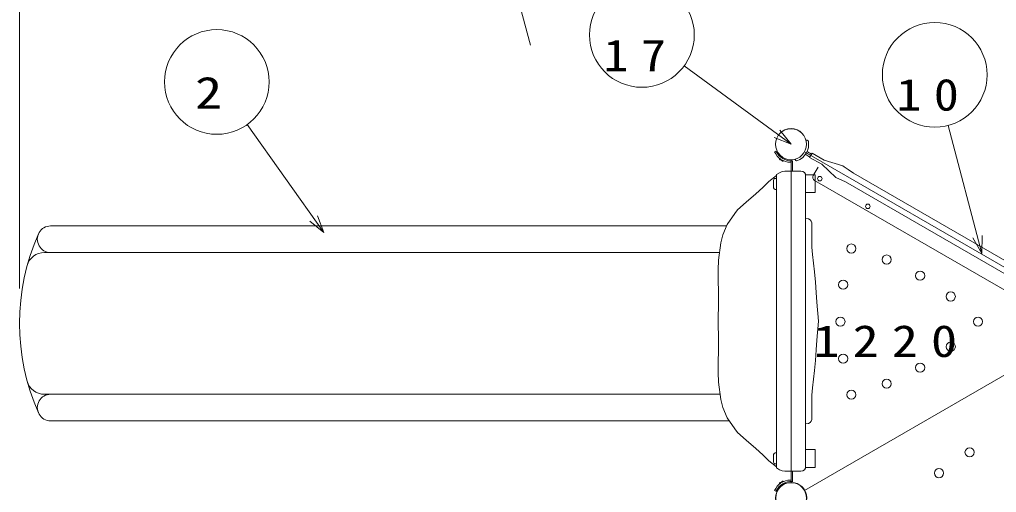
# Model space of a CAD drawing. Units: millimetres on the paper. Extents: x 0 to 420, y -594 to 297.
# Drawn here: x 83.61 to 130.24, y 167.29 to 189.89 of the extents above; entities that cross this region are included whole.
import ezdxf
from ezdxf.enums import TextEntityAlignment as Align

# ---------------------------------------------------------------- set-up
doc = ezdxf.new("R2010")
doc.units = ezdxf.units.MM
for name, color, linetype, lineweight in [('2D', 7, 'Continuous', 13), ('2D_DIMENSION', 7, 'Continuous', 13), ('TEXT', 7, 'Continuous', 13)]:
    doc.layers.add(name, color=color, linetype=linetype, lineweight=lineweight)
doc.styles.add('ＭＳ ゴシック', font='')
doc.styles.get('ＭＳ ゴシック').set_extended_font_data('MS Gothic')

msp = doc.modelspace()

# ---------------------------------------------------------------- linework, layer by layer
at = {"layer": '2D'}
for p, q in [((107.993, 188.672), (99.852, 219.056)), ((115.331, 187.676), (120.432, 183.936)), ((94.47, 184.869), (98.128, 179.71)), ((127.93, 184.832), (129.545, 178.717)), ((119.628, 184.249), (120.432, 183.936)), ((120.432, 183.936), (119.892, 184.609)), ((121.148, 184.121), (121.164, 184.124)), ((119.645, 183.576), (119.713, 183.608)), ((119.713, 183.608), (119.721, 183.592)), ((119.883, 183.242), (119.897, 183.263)), ((119.897, 183.263), (119.899, 183.268)), ((121.073, 183.564), (134.44, 175.847)), ((121.074, 183.566), (134.441, 175.849)), ((121.139, 183.435), (121.332, 183.323)), ((121.176, 183.499), (121.37, 183.388)), ((121.214, 183.564), (121.407, 183.453)), ((121.319, 183.307), (121.435, 183.507)), ((121.898, 182.973), (121.319, 183.307)), ((121.435, 183.507), (122.016, 183.171)), ((119.88, 183.223), (119.883, 183.242)), ((119.892, 183.207), (119.88, 183.223)), ((119.911, 183.194), (119.892, 183.207)), ((119.935, 183.181), (119.911, 183.194)), ((119.96, 183.165), (119.935, 183.181)), ((119.986, 183.148), (119.96, 183.165)), ((120.008, 183.135), (119.986, 183.148)), ((120.029, 183.122), (120.008, 183.135)), ((120.048, 183.119), (120.029, 183.122)), ((120.064, 183.131), (120.048, 183.119)), ((120.077, 183.152), (120.064, 183.131)), ((120.434, 183.07), (120.406, 183.07)), ((120.432, 183.196), (120.432, 167.761)), ((120.432, 167.761), (120.432, 183.196)), ((120.434, 182.645), (120.434, 183.07)), ((120.496, 183.147), (120.5, 183.1)), ((120.5, 183.1), (120.507, 183.081)), ((120.507, 183.081), (120.507, 182.645)), ((120.624, 183.213), (120.63, 183.198)), ((121.729, 182.843), (121.491, 182.432)), ((121.826, 183.015), (121.825, 183.013)), ((122.578, 182.345), (121.898, 182.973)), ((122.016, 183.171), (122.901, 182.899)), ((122.901, 182.899), (122.972, 182.846)), ((122.972, 182.846), (123.152, 182.723)), ((119.743, 182.436), (119.376, 182.149)), ((119.743, 182.493), (119.883, 182.574)), ((119.743, 168.464), (119.743, 182.493)), ((119.883, 182.574), (120.012, 182.624)), ((120.012, 182.624), (120.131, 182.645)), ((120.131, 182.645), (120.905, 182.645)), ((120.905, 182.645), (121.001, 182.626)), ((121.001, 182.626), (121.074, 182.586)), ((121.074, 182.586), (121.118, 182.5)), ((121.118, 182.5), (121.118, 168.457)), ((121.118, 182.471), (121.591, 182.471)), ((121.591, 182.471), (121.591, 181.625)), ((123.027, 182.133), (122.578, 182.345)), ((123.152, 182.723), (123.414, 182.552)), ((123.414, 182.552), (132.393, 177.368)), ((119.081, 181.868), (118.749, 181.562)), ((119.376, 182.149), (119.081, 181.868)), ((119.602, 182.213), (119.602, 181.851)), ((119.745, 182.298), (119.678, 182.298)), ((119.746, 181.77), (119.745, 182.298)), ((133.027, 175.579), (121.552, 182.204)), ((132.223, 176.824), (123.027, 182.133)), ((118.749, 181.562), (118.288, 181.157)), ((119.68, 181.77), (119.746, 181.77)), ((121.591, 181.625), (121.118, 181.625)), ((118.288, 181.157), (117.883, 180.792)), ((98.128, 179.71), (97.829, 180.519)), ((117.748, 180.619), (117.392, 180.102)), ((117.883, 180.792), (117.748, 180.619)), ((85.092, 180.03), (117.361, 180.03)), ((97.464, 180.26), (98.128, 179.71)), ((117.392, 180.102), (117.175, 179.604)), ((121.118, 180.383), (121.272, 180.374)), ((121.431, 180.102), (121.431, 179.015)), ((117.175, 179.604), (117.076, 179.218)), ((129.545, 178.717), (129.548, 179.58)), ((117.076, 179.218), (116.966, 178.388)), ((129.116, 179.466), (129.545, 178.717)), ((117.016, 178.76), (84.792, 178.76)), ((121.431, 179.015), (121.455, 178.659)), ((121.455, 178.659), (121.499, 178.245)), ((116.966, 178.388), (116.962, 177.927)), ((121.499, 178.245), (121.551, 177.841)), ((116.962, 177.927), (116.957, 177.424)), ((121.551, 177.841), (121.604, 177.349)), ((116.957, 177.424), (116.966, 176.891)), ((121.604, 177.349), (121.637, 176.844)), ((116.966, 176.891), (116.973, 176.388)), ((121.637, 176.844), (121.67, 176.388)), ((116.973, 176.388), (116.955, 175.478)), ((121.67, 176.388), (121.745, 175.478)), ((116.973, 174.568), (116.955, 175.478)), ((121.67, 174.568), (121.745, 175.478)), ((121.074, 167.39), (134.441, 175.108)), ((116.966, 174.066), (116.973, 174.568)), ((121.637, 174.112), (121.67, 174.568)), ((116.957, 173.532), (116.966, 174.066)), ((121.604, 173.607), (121.637, 174.112)), ((116.962, 173.03), (116.957, 173.532)), ((121.551, 173.116), (121.604, 173.607)), ((116.966, 172.569), (116.962, 173.03)), ((121.499, 172.711), (121.551, 173.116)), ((117.076, 171.738), (116.966, 172.569)), ((121.455, 172.297), (121.499, 172.711)), ((121.431, 171.942), (121.455, 172.297)), ((117.044, 171.987), (84.792, 171.987)), ((117.175, 171.353), (117.076, 171.738)), ((121.431, 170.854), (121.431, 171.942)), ((117.392, 170.854), (117.175, 171.353)), ((117.487, 170.717), (85.092, 170.717)), ((117.748, 170.337), (117.392, 170.854)), ((117.883, 170.164), (117.748, 170.337)), ((121.118, 170.574), (121.272, 170.583)), ((118.288, 169.8), (117.883, 170.164)), ((118.749, 169.395), (118.288, 169.8)), ((119.081, 169.089), (118.749, 169.395)), ((121.118, 169.339), (121.591, 169.339)), ((121.591, 169.339), (121.591, 168.492)), ((119.376, 168.808), (119.081, 169.089)), ((119.743, 168.52), (119.376, 168.808)), ((119.602, 168.744), (119.602, 169.106)), ((119.68, 169.187), (119.746, 169.187)), ((119.746, 169.187), (119.745, 168.658)), ((119.745, 168.658), (119.678, 168.658)), ((119.883, 168.382), (119.743, 168.464)), ((120.012, 168.333), (119.883, 168.382)), ((121.074, 168.371), (121.001, 168.331)), ((121.118, 168.457), (121.074, 168.371)), ((121.591, 168.492), (121.118, 168.492)), ((120.131, 168.314), (120.012, 168.333)), ((120.905, 168.314), (120.131, 168.314)), ((120.434, 167.886), (120.406, 167.886)), ((120.434, 168.314), (120.434, 167.886)), ((120.5, 167.856), (120.507, 167.876)), ((120.507, 167.876), (120.507, 168.314)), ((121.001, 168.331), (120.905, 168.314)), ((119.892, 167.749), (119.88, 167.733)), ((119.88, 167.733), (119.883, 167.715)), ((119.883, 167.715), (119.897, 167.693)), ((119.911, 167.762), (119.892, 167.749)), ((119.897, 167.693), (119.899, 167.689)), ((119.935, 167.776), (119.911, 167.762)), ((119.96, 167.792), (119.935, 167.776)), ((119.986, 167.808), (119.96, 167.792)), ((120.008, 167.821), (119.986, 167.808)), ((120.029, 167.834), (120.008, 167.821)), ((120.048, 167.838), (120.029, 167.834)), ((120.064, 167.826), (120.048, 167.838)), ((120.077, 167.805), (120.064, 167.826)), ((120.496, 167.809), (120.5, 167.856)), ((119.645, 167.38), (119.713, 167.348)), ((119.713, 167.348), (119.721, 167.365))]:
    msp.add_line(p, q, dxfattribs=at)
for centre, radius in [((113.315, 189.154), 2.5), ((93.024, 186.909), 2.5), ((127.291, 187.249), 2.5), ((120.431, 183.935), 0.741), ((120.432, 183.936), 0.741), ((120.432, 183.936), 0.741), ((121.804, 182.29), 0.108), ((124.099, 180.965), 0.108), ((123.309, 178.948), 0.219), ((125, 178.422), 0.219), ((126.594, 177.652), 0.219), ((122.921, 177.221), 0.219), ((128.057, 176.656), 0.219), ((122.79, 175.456), 0.219), ((129.359, 175.456), 0.219), ((128.057, 174.256), 0.219), ((122.921, 173.69), 0.219), ((126.594, 173.26), 0.219), ((125, 172.49), 0.219), ((123.309, 171.963), 0.219), ((128.955, 169.214), 0.219), ((127.492, 168.218), 0.219), ((120.432, 167.02), 0.743), ((120.432, 167.02), 0.741), ((120.441, 167.033), 0.741)]:
    msp.add_circle(centre, radius, dxfattribs=at)
for centre, radius, start, end in [((120.431, 183.929), 0.842, 289.7017, 10.2983), ((121.181, 184.025), 0.1, 47.178, 99.7918), ((121.227, 184.074), 0.0333, 10.2983, 47.178), ((120.408, 183.899), 0.829, 202.9192, 269.7987), ((120.426, 183.923), 0.779, 205.162, 275.162), ((121.122, 183.406), 0.0333, 60, 102.1438), ((121.122, 183.406), 0.108, 60, 69.6737), ((121.23, 183.593), 0.108, 230.3263, 240), ((121.23, 183.593), 0.0333, 197.8562, 240), ((120.724, 183.232), 0.1, 200.2082, 252.822), ((120.704, 183.168), 0.0333, 252.822, 289.7017), ((121.636, 182.348), 0.167, 150, 240), ((119.678, 182.222), 0.0766, 90, 186.7701), ((119.683, 181.851), 0.081, 180, 267.671), ((85.092, 179.395), 0.635, 89.9999, 270), ((121.122, 180.103), 0.309, 359.8382, 60.92), ((94.191, 175.373), 10.583, 156.1555, 203.8445), ((84.792, 177.913), 0.847, 90, 164.8783), ((84.792, 172.833), 0.847, 195.1217, 270), ((85.092, 171.352), 0.635, 89.9999, 270), ((121.122, 170.854), 0.309, 299.08, 0.1618), ((119.683, 169.106), 0.081, 92.329, 180), ((119.678, 168.735), 0.0766, 173.2299, 270), ((120.408, 167.058), 0.829, 90.2013, 157.0808), ((120.426, 167.034), 0.779, 84.838, 154.838)]:
    msp.add_arc(centre, radius, start, end, dxfattribs=at)
at = {"layer": '2D_DIMENSION'}
msp.add_line((83.608, 177.04), (83.608, 244.402), dxfattribs=at)
msp.add_line((83.608, 177.04), (83.608, 244.402), dxfattribs=at)

# ---------------------------------------------------------------- texts
at = {"layer": '2D', "style": 'ＭＳ ゴシック', "width": 1.25}
msp.add_text('2', height=1.527, dxfattribs=at).set_placement((91.983, 185.173), align=Align.BOTTOM_LEFT)
at = {"layer": '2D', "char_height": 1.527, "attachment_point": 7, "style": 'ＭＳ ゴシック'}
for s, insert in [('\\T1.5;\\W1.15;17', (111.48, 187.418)), ('\\T1.5;\\W1.15;10', (125.456, 185.513))]:
    msp.add_mtext(s, dxfattribs=dict(at, insert=insert))
at = {"layer": 'TEXT', "insert": (121.503, 173.742), "char_height": 1.527, "attachment_point": 7, "style": 'ＭＳ ゴシック'}
msp.add_mtext('\\T1.5;\\W1.2;1220', dxfattribs=at)

doc.saveas('drawing.dxf')
